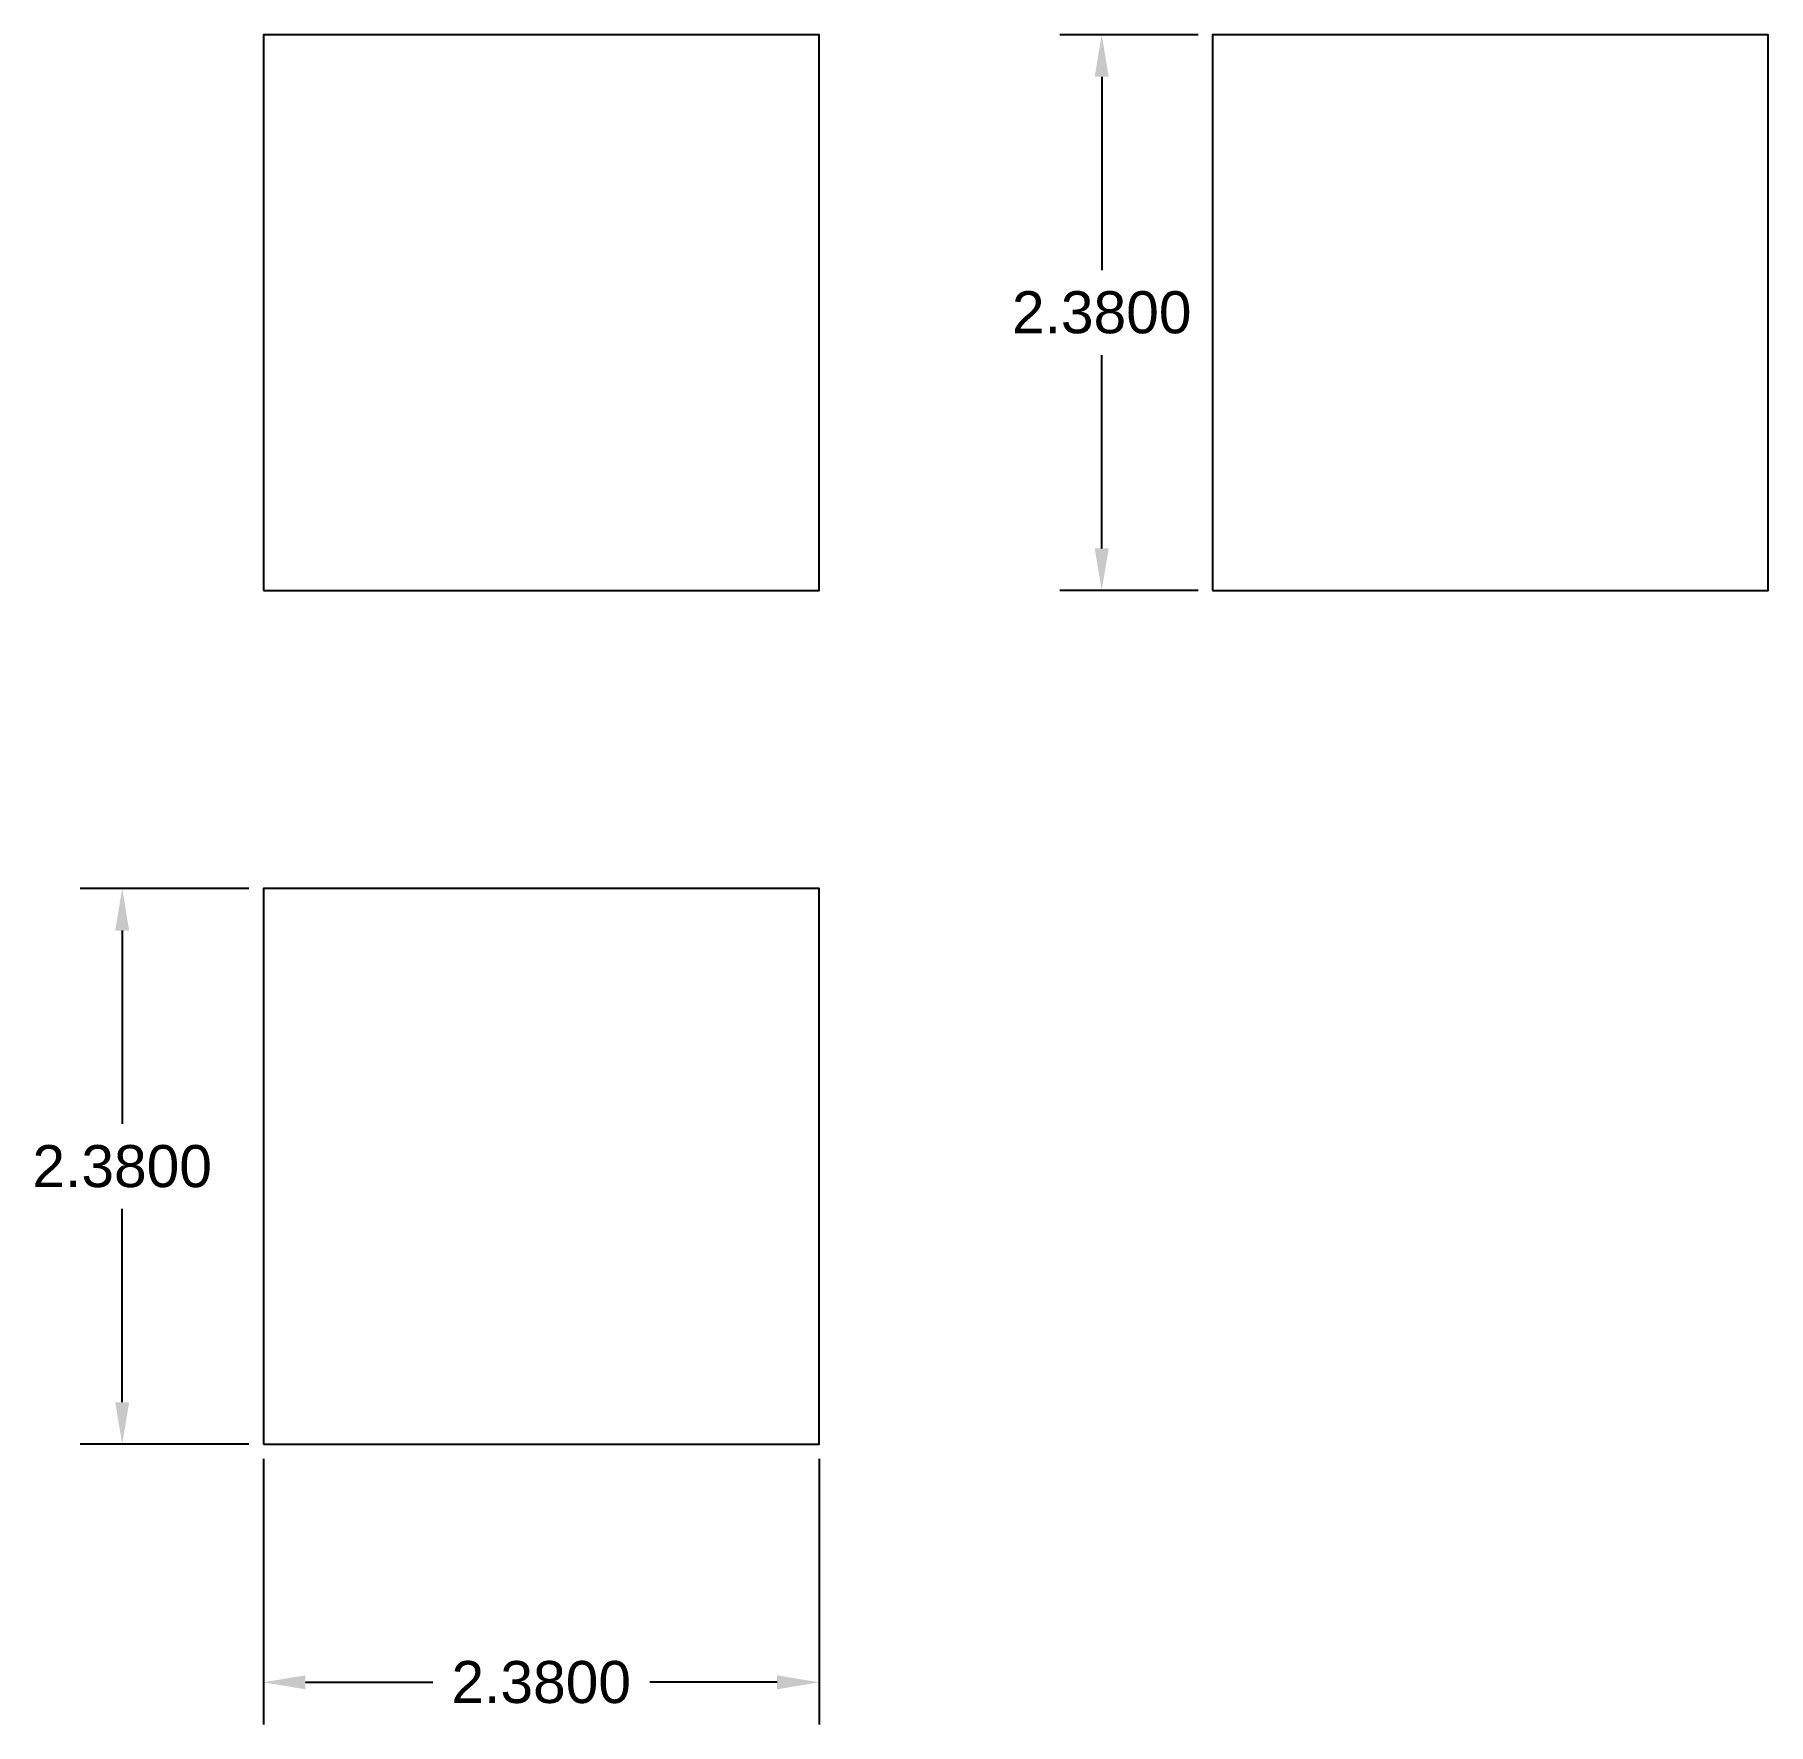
# Model space of a CAD drawing. Header units: millimetres. Extents: x 5039 to 5760, y 3388 to 4085.
# Drawn here: x 5505 to 5512.42, y 3388.49 to 3395.73 of the extents above.
import ezdxf

# ---------------------------------------------------------------- set-up
doc = ezdxf.new("R2010")
doc.units = ezdxf.units.MM
doc.layers.add('Cotas', color=253, linetype='Continuous')
doc.styles.get("Standard").update_dxf_attribs({"font": 'arial.ttf'})
doc.dimstyles.get("Standard").update_dxf_attribs({"dimtxt": 0.18, "dimasz": 0.18, "dimexe": 0.18, "dimexo": 0.0625, "dimgap": 0.09, "dimtad": 0, "dimtih": 1, "dimtoh": 1, "dimdec": 4, "dimzin": 0, "dimdsep": 46, "dimtxsty": 'Standard', "dimcen": 0.09, "dimadec": 0, "dimazin": 0, "dimtfac": 1, "dimtdec": 4, "dimtofl": 0, "dimtmove": 0, "dimatfit": 3, "dimfxl": 1, "dimtolj": 1, "dimtzin": 0, "dimarcsym": 0})

# ---------------------------------------------------------------- blocks, each defined once
blk = doc.blocks.new('*D41')
at = {"layer": 'Cotas', "color": 0, "lineweight": -2, "transparency": 16777216}
for p, q in [((5505.9131, 3392.07), (5505.1908, 3392.07)), ((5505.3708, 3391.89), (5505.3708, 3391.062)), ((5505.3708, 3389.87), (5505.3708, 3390.6981)), ((5505.9131, 3389.69), (5505.1908, 3389.69))]:
    blk.add_line(p, q, dxfattribs=at)
at = {"layer": 'Cotas', "color": 0, "transparency": 16777216}
for points in [[(5505.3408, 3391.89), (5505.4008, 3391.89), (5505.3708, 3392.07)], [(5505.3408, 3389.87), (5505.4008, 3389.87), (5505.3708, 3389.69)]]:
    blk.add_solid(points, dxfattribs=at)
at = {"layer": 'Defpoints', "color": 0, "transparency": 16777216}
for p in [(5505.9756, 3392.07), (5505.3708, 3389.69), (5505.9756, 3389.69)]:
    blk.add_point(p, dxfattribs=at)
at = {"layer": 'Cotas', "color": 0, "transparency": 16777216, "insert": (5505.3708, 3390.88), "char_height": 0.18, "attachment_point": 5}
blk.add_mtext('\\A1;2.3800', dxfattribs=at)
blk = doc.blocks.new('*D42')
at = {"layer": 'Cotas', "color": 0, "lineweight": -2, "transparency": 16777216}
for p, q in [((5505.9756, 3389.6275), (5505.9756, 3388.4906)), ((5508.3556, 3389.6275), (5508.3556, 3388.4906)), ((5506.1556, 3388.6706), (5506.7007, 3388.6706)), ((5508.1756, 3388.6706), (5507.6305, 3388.6706))]:
    blk.add_line(p, q, dxfattribs=at)
at = {"layer": 'Cotas', "color": 0, "transparency": 16777216}
for points in [[(5506.1556, 3388.7006), (5506.1556, 3388.6406), (5505.9756, 3388.6706)], [(5508.1756, 3388.7006), (5508.1756, 3388.6406), (5508.3556, 3388.6706)]]:
    blk.add_solid(points, dxfattribs=at)
at = {"layer": 'Defpoints', "color": 0, "transparency": 16777216}
for p in [(5505.9756, 3389.69), (5508.3556, 3389.69), (5508.3556, 3388.6706)]:
    blk.add_point(p, dxfattribs=at)
at = {"layer": 'Cotas', "color": 0, "transparency": 16777216, "insert": (5507.1656, 3388.6706), "char_height": 0.18, "attachment_point": 5}
blk.add_mtext('\\A1;2.3800', dxfattribs=at)
blk = doc.blocks.new('*D43')
at = {"layer": 'Cotas', "color": 0, "lineweight": -2, "transparency": 16777216}
for p, q in [((5509.9788, 3395.7268), (5509.3862, 3395.7268)), ((5509.5662, 3395.5468), (5509.5662, 3394.7188)), ((5509.5662, 3393.5268), (5509.5662, 3394.3549)), ((5509.9788, 3393.3468), (5509.3862, 3393.3468))]:
    blk.add_line(p, q, dxfattribs=at)
at = {"layer": 'Cotas', "color": 0, "transparency": 16777216}
for points in [[(5509.5362, 3395.5468), (5509.5962, 3395.5468), (5509.5662, 3395.7268)], [(5509.5362, 3393.5268), (5509.5962, 3393.5268), (5509.5662, 3393.3468)]]:
    blk.add_solid(points, dxfattribs=at)
at = {"layer": 'Defpoints', "color": 0, "transparency": 16777216}
for p in [(5510.0413, 3395.7268), (5509.5662, 3393.3468), (5510.0413, 3393.3468)]:
    blk.add_point(p, dxfattribs=at)
at = {"layer": 'Cotas', "color": 0, "transparency": 16777216, "insert": (5509.5662, 3394.5368), "char_height": 0.18, "attachment_point": 5}
blk.add_mtext('\\A1;2.3800', dxfattribs=at)

msp = doc.modelspace()

# ---------------------------------------------------------------- linework, layer by layer
for points in [[(5505.9756, 3393.34682), (5508.3556, 3393.34682), (5508.3556, 3395.72682), (5505.9756, 3395.72682)], [(5510.04132, 3393.34682), (5512.42132, 3393.34682), (5512.42132, 3395.72682), (5510.04132, 3395.72682)], [(5505.9756, 3389.69002), (5508.3556, 3389.69002), (5508.3556, 3392.07002), (5505.9756, 3392.07002)]]:
    msp.add_lwpolyline(points, close=True)

# ---------------------------------------------------------------- dimensions: what is measured, and where the dimension line sits
at = {"layer": 'Cotas'}
for base, p1, p2, picture, middle in [((5509.56617, 3393.34682), (5510.04132, 3395.72682), (5510.04132, 3393.34682), '*D43', (5509.56617, 3394.53682)), ((5505.37079, 3389.69002), (5505.9756, 3392.07002), (5505.9756, 3389.69002), '*D41', (5505.37079, 3390.88002))]:
    dim = msp.add_linear_dim(base=base, p1=p1, p2=p2, angle=90, dimstyle='Standard', dxfattribs=at)
    dim.commit()
    dim.dimension.update_dxf_attribs({"geometry": picture, "text_midpoint": middle})
dim = msp.add_linear_dim(base=(5508.3556, 3388.67064), p1=(5505.9756, 3389.69002), p2=(5508.3556, 3389.69002), dimstyle='Standard', dxfattribs=at)
dim.commit()
dim.dimension.update_dxf_attribs({"geometry": '*D42', "text_midpoint": (5507.1656, 3388.67064)})

doc.saveas('drawing.dxf')
